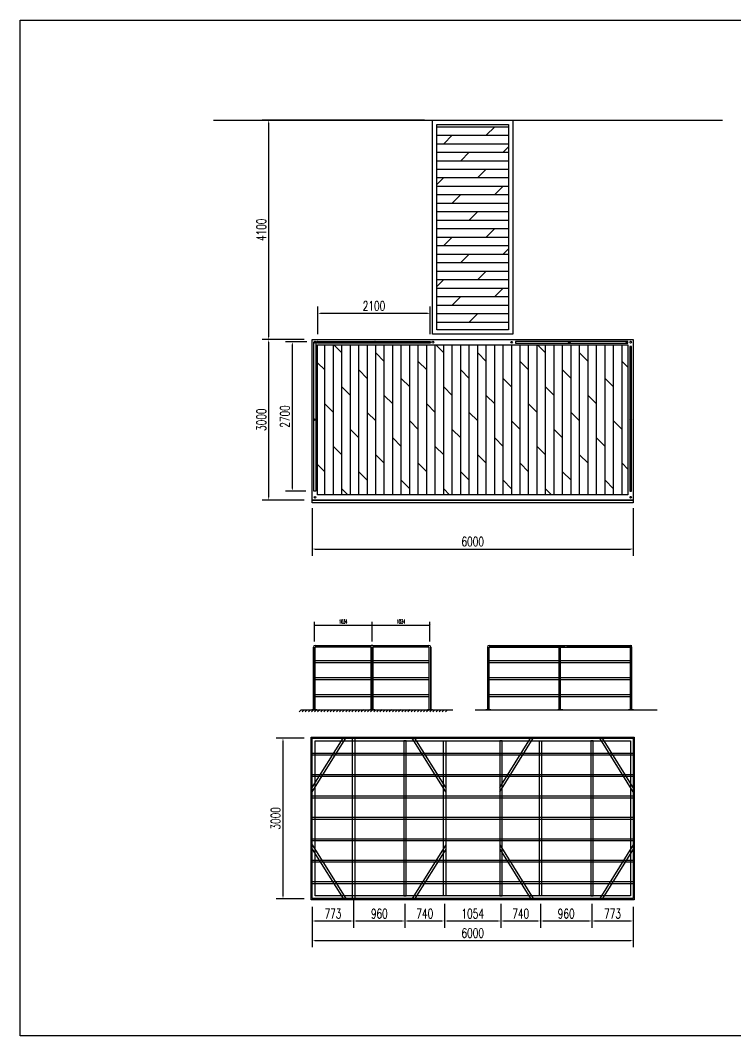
# Model space of a CAD drawing. Header units: millimetres. Extents: x 482615 to 507043, y 486319 to 505296.
# Drawn here: x 482615 to 495992, y 486319 to 505296 of the extents above; entities that cross this region are included whole.
import ezdxf

# ---------------------------------------------------------------- set-up
doc = ezdxf.new("R2010")
doc.units = ezdxf.units.MM
doc.header["$LTSCALE"] = 1000
for name, color, linetype in [('PUB_DIM', 3, 'Continuous'), ('W-_ANTICOLLISION防撞措施', 6, 'Continuous'), ('W-PLASTIC_RAILINGS塑木栏杆', 6, 'Continuous'), ('W-REVETMENT驳岸', 251, 'Continuous'), ('W-STEEL_FRAME钢架', 3, 'Continuous'), ('W-STEEL_KEEL钢龙骨', 5, 'Continuous'), ('W-WOOD_FLOOR木地板', 30, 'Continuous')]:
    doc.layers.add(name, color=color, linetype=linetype)
doc.styles.add('_TCH_DIM_T3', font='SIMPLEX.shx', dxfattribs={"width": 0.494118, "bigfont": 'GBCBIG.shx'})
doc.styles.add('STANDARD_T3', font='simplex.shx', dxfattribs={"width": 0.7, "bigfont": 'hztxt.shx'})
doc.dimstyles.new('_TCH_ARCH&&25', dxfattribs={"dimtxt": 74.375, "dimasz": 25, "dimexe": 62.5, "dimexo": 75, "dimgap": 31.5625, "dimtad": 1, "dimdec": 0, "dimzin": 0, "dimdsep": 46, "dimtxsty": '_TCH_DIM_T3', "dimblk": 'ARCHTICK', "dimcen": 0.09, "dimclrt": 7, "dimazin": 2, "dimtfac": 1, "dimtdec": 0, "dimtix": 1, "dimtmove": 2, "dimatfit": 3, "dimfxl": 25, "dimtolj": 1, "dimtzin": 0, "dimarcsym": 0})
doc.dimstyles.new('W&&50', dxfattribs={"dimtxt": 175, "dimasz": 50, "dimexe": 125, "dimexo": 150, "dimgap": 50, "dimtad": 1, "dimdec": 0, "dimzin": 0, "dimdsep": 46, "dimtxsty": 'STANDARD_T3', "dimcen": 0.09, "dimclrd": 1, "dimclre": 1, "dimclrt": 7, "dimazin": 2, "dimtfac": 1, "dimtdec": 0, "dimtix": 1, "dimtmove": 2, "dimatfit": 3, "dimfxl": 100, "dimtolj": 1, "dimtzin": 0, "dimarcsym": 0})

# ---------------------------------------------------------------- blocks, each defined once
blk = doc.blocks.new('*D12')
at = {"layer": 'Defpoints', "color": 0, "transparency": 16777216}
for p in [(488075, 491880), (487527, 488880), (488075, 488880)]:
    blk.add_point(p, dxfattribs=at)
at = {"layer": 'W-STEEL_FRAME钢架', "color": 1, "lineweight": -2, "transparency": 16777216}
for p, q in [((487925, 491880), (487402, 491880)), ((487527, 491830), (487527, 488930)), ((487925, 488880), (487402, 488880))]:
    blk.add_line(p, q, dxfattribs=at)
at = {"layer": 'W-STEEL_FRAME钢架', "color": 1, "transparency": 16777216}
for points in [[(487518, 491830), (487535, 491830), (487527, 491880)], [(487518, 488930), (487535, 488930), (487527, 488880)]]:
    blk.add_solid(points, dxfattribs=at)
at = {"layer": 'W-STEEL_FRAME钢架', "color": 7, "transparency": 16777216, "insert": (487389, 490380), "char_height": 175, "attachment_point": 5, "rotation": 90, "style": 'STANDARD_T3'}
blk.add_mtext('\\A1;3000', dxfattribs=at)
blk = doc.blocks.new('*D13')
at = {"layer": 'Defpoints', "color": 0, "transparency": 16777216}
for p in [(488075, 488880), (494075, 488880), (494075, 488099)]:
    blk.add_point(p, dxfattribs=at)
at = {"layer": 'W-STEEL_FRAME钢架', "color": 1, "lineweight": -2, "transparency": 16777216}
for p, q in [((488075, 488730), (488075, 487974)), ((494075, 488730), (494075, 487974)), ((488125, 488099), (494025, 488099))]:
    blk.add_line(p, q, dxfattribs=at)
at = {"layer": 'W-STEEL_FRAME钢架', "color": 1, "transparency": 16777216}
for points in [[(488125, 488108), (488125, 488091), (488075, 488099)], [(494025, 488108), (494025, 488091), (494075, 488099)]]:
    blk.add_solid(points, dxfattribs=at)
at = {"layer": 'W-STEEL_FRAME钢架', "color": 7, "transparency": 16777216, "insert": (491075, 488237), "char_height": 175, "attachment_point": 5, "style": 'STANDARD_T3'}
blk.add_mtext('\\A1;6000', dxfattribs=at)
blk = doc.blocks.new('*D14')
at = {"layer": 'Defpoints', "color": 0, "transparency": 16777216}
for p in [(488075, 488880), (488848, 489008), (488848, 488463)]:
    blk.add_point(p, dxfattribs=at)
at = {"layer": 'W-STEEL_FRAME钢架', "color": 1, "lineweight": -2, "transparency": 16777216}
for p, q in [((488848, 488858), (488848, 488338)), ((488075, 488730), (488075, 488338)), ((488125, 488463), (488798, 488463))]:
    blk.add_line(p, q, dxfattribs=at)
at = {"layer": 'W-STEEL_FRAME钢架', "color": 1, "transparency": 16777216}
for points in [[(488125, 488471), (488125, 488455), (488075, 488463)], [(488798, 488471), (488798, 488455), (488848, 488463)]]:
    blk.add_solid(points, dxfattribs=at)
at = {"layer": 'W-STEEL_FRAME钢架', "color": 7, "transparency": 16777216, "insert": (488462, 488600), "char_height": 175, "attachment_point": 5, "style": 'STANDARD_T3'}
blk.add_mtext('\\A1;773', dxfattribs=at)
blk = doc.blocks.new('*D15')
at = {"layer": 'Defpoints', "color": 0, "transparency": 16777216}
for p in [(488848, 489008), (489808, 488933), (489808, 488463)]:
    blk.add_point(p, dxfattribs=at)
at = {"layer": 'W-STEEL_FRAME钢架', "color": 1, "lineweight": -2, "transparency": 16777216}
for p, q in [((488848, 488858), (488848, 488338)), ((489808, 488783), (489808, 488338)), ((488898, 488463), (489758, 488463))]:
    blk.add_line(p, q, dxfattribs=at)
at = {"layer": 'W-STEEL_FRAME钢架', "color": 1, "transparency": 16777216}
for points in [[(488898, 488471), (488898, 488455), (488848, 488463)], [(489758, 488471), (489758, 488455), (489808, 488463)]]:
    blk.add_solid(points, dxfattribs=at)
at = {"layer": 'W-STEEL_FRAME钢架', "color": 7, "transparency": 16777216, "insert": (489328, 488600), "char_height": 175, "attachment_point": 5, "style": 'STANDARD_T3'}
blk.add_mtext('\\A1;960', dxfattribs=at)
blk = doc.blocks.new('*D16')
at = {"layer": 'Defpoints', "color": 0, "transparency": 16777216}
for p in [(489808, 488933), (490548, 488933), (490548, 488463)]:
    blk.add_point(p, dxfattribs=at)
at = {"layer": 'W-STEEL_FRAME钢架', "color": 1, "lineweight": -2, "transparency": 16777216}
for p, q in [((489808, 488783), (489808, 488338)), ((490548, 488783), (490548, 488338)), ((489858, 488463), (490498, 488463))]:
    blk.add_line(p, q, dxfattribs=at)
at = {"layer": 'W-STEEL_FRAME钢架', "color": 1, "transparency": 16777216}
for points in [[(489858, 488471), (489858, 488455), (489808, 488463)], [(490498, 488471), (490498, 488455), (490548, 488463)]]:
    blk.add_solid(points, dxfattribs=at)
at = {"layer": 'W-STEEL_FRAME钢架', "color": 7, "transparency": 16777216, "insert": (490178, 488600), "char_height": 175, "attachment_point": 5, "style": 'STANDARD_T3'}
blk.add_mtext('\\A1;740', dxfattribs=at)
blk = doc.blocks.new('*D17')
at = {"layer": 'Defpoints', "color": 0, "transparency": 16777216}
for p in [(490548, 488933), (491602, 488933), (491602, 488463)]:
    blk.add_point(p, dxfattribs=at)
at = {"layer": 'W-STEEL_FRAME钢架', "color": 1, "lineweight": -2, "transparency": 16777216}
for p, q in [((490548, 488783), (490548, 488338)), ((491602, 488783), (491602, 488338)), ((490598, 488463), (491552, 488463))]:
    blk.add_line(p, q, dxfattribs=at)
at = {"layer": 'W-STEEL_FRAME钢架', "color": 1, "transparency": 16777216}
for points in [[(490598, 488471), (490598, 488455), (490548, 488463)], [(491552, 488471), (491552, 488455), (491602, 488463)]]:
    blk.add_solid(points, dxfattribs=at)
at = {"layer": 'W-STEEL_FRAME钢架', "color": 7, "transparency": 16777216, "insert": (491075, 488600), "char_height": 175, "attachment_point": 5, "style": 'STANDARD_T3'}
blk.add_mtext('\\A1;1054', dxfattribs=at)
blk = doc.blocks.new('*D18')
at = {"layer": 'Defpoints', "color": 0, "transparency": 16777216}
for p in [(491602, 488933), (492342, 488933), (492342, 488463)]:
    blk.add_point(p, dxfattribs=at)
at = {"layer": 'W-STEEL_FRAME钢架', "color": 1, "lineweight": -2, "transparency": 16777216}
for p, q in [((491602, 488783), (491602, 488338)), ((492342, 488783), (492342, 488338)), ((491652, 488463), (492292, 488463))]:
    blk.add_line(p, q, dxfattribs=at)
at = {"layer": 'W-STEEL_FRAME钢架', "color": 1, "transparency": 16777216}
for points in [[(491652, 488471), (491652, 488455), (491602, 488463)], [(492292, 488471), (492292, 488455), (492342, 488463)]]:
    blk.add_solid(points, dxfattribs=at)
at = {"layer": 'W-STEEL_FRAME钢架', "color": 7, "transparency": 16777216, "insert": (491972, 488600), "char_height": 175, "attachment_point": 5, "style": 'STANDARD_T3'}
blk.add_mtext('\\A1;740', dxfattribs=at)
blk = doc.blocks.new('*D19')
at = {"layer": 'Defpoints', "color": 0, "transparency": 16777216}
for p in [(492342, 488933), (493302, 488933), (493302, 488463)]:
    blk.add_point(p, dxfattribs=at)
at = {"layer": 'W-STEEL_FRAME钢架', "color": 1, "lineweight": -2, "transparency": 16777216}
for p, q in [((492342, 488783), (492342, 488338)), ((493302, 488783), (493302, 488338)), ((492392, 488463), (493252, 488463))]:
    blk.add_line(p, q, dxfattribs=at)
at = {"layer": 'W-STEEL_FRAME钢架', "color": 1, "transparency": 16777216}
for points in [[(492392, 488471), (492392, 488455), (492342, 488463)], [(493252, 488471), (493252, 488455), (493302, 488463)]]:
    blk.add_solid(points, dxfattribs=at)
at = {"layer": 'W-STEEL_FRAME钢架', "color": 7, "transparency": 16777216, "insert": (492822, 488600), "char_height": 175, "attachment_point": 5, "style": 'STANDARD_T3'}
blk.add_mtext('\\A1;960', dxfattribs=at)
blk = doc.blocks.new('*D20')
at = {"layer": 'Defpoints', "color": 0, "transparency": 16777216}
for p in [(493302, 488933), (494075, 488880), (494075, 488463)]:
    blk.add_point(p, dxfattribs=at)
at = {"layer": 'W-STEEL_FRAME钢架', "color": 1, "lineweight": -2, "transparency": 16777216}
for p, q in [((493302, 488783), (493302, 488338)), ((494075, 488730), (494075, 488338)), ((493352, 488463), (494025, 488463))]:
    blk.add_line(p, q, dxfattribs=at)
at = {"layer": 'W-STEEL_FRAME钢架', "color": 1, "transparency": 16777216}
for points in [[(493352, 488471), (493352, 488455), (493302, 488463)], [(494025, 488471), (494025, 488455), (494075, 488463)]]:
    blk.add_solid(points, dxfattribs=at)
at = {"layer": 'W-STEEL_FRAME钢架', "color": 7, "transparency": 16777216, "insert": (493689, 488600), "char_height": 175, "attachment_point": 5, "style": 'STANDARD_T3'}
blk.add_mtext('\\A1;773', dxfattribs=at)
blk = doc.blocks.new('*D29')
at = {"layer": 'Defpoints', "color": 0, "transparency": 16777216}
for p in [(487260, 499331), (488075, 499331), (488075, 496331)]:
    blk.add_point(p, dxfattribs=at)
at = {"layer": 'PUB_DIM', "color": 1, "lineweight": -2, "transparency": 16777216}
for p, q in [((487925, 499331), (487135, 499331)), ((487260, 496381), (487260, 499281)), ((487925, 496331), (487135, 496331))]:
    blk.add_line(p, q, dxfattribs=at)
at = {"layer": 'PUB_DIM', "color": 1, "transparency": 16777216}
for points in [[(487251, 499281), (487268, 499281), (487260, 499331)], [(487251, 496381), (487268, 496381), (487260, 496331)]]:
    blk.add_solid(points, dxfattribs=at)
at = {"layer": 'PUB_DIM', "color": 7, "transparency": 16777216, "insert": (487122, 497831), "char_height": 175, "attachment_point": 5, "rotation": 90, "style": 'STANDARD_T3'}
blk.add_mtext('\\A1;3000', dxfattribs=at)
blk = doc.blocks.new('*D30')
at = {"layer": 'Defpoints', "color": 0, "transparency": 16777216}
for p in [(487260, 503431), (490325, 503431), (488075, 499331)]:
    blk.add_point(p, dxfattribs=at)
at = {"layer": 'PUB_DIM', "color": 1, "lineweight": -2, "transparency": 16777216}
for p, q in [((490175, 503431), (487135, 503431)), ((487260, 499381), (487260, 503381)), ((487925, 499331), (487135, 499331))]:
    blk.add_line(p, q, dxfattribs=at)
at = {"layer": 'PUB_DIM', "color": 1, "transparency": 16777216}
for points in [[(487251, 503381), (487268, 503381), (487260, 503431)], [(487251, 499381), (487268, 499381), (487260, 499331)]]:
    blk.add_solid(points, dxfattribs=at)
at = {"layer": 'PUB_DIM', "color": 7, "transparency": 16777216, "insert": (487122, 501381), "char_height": 175, "attachment_point": 5, "rotation": 90, "style": 'STANDARD_T3'}
blk.add_mtext('\\A1;4100', dxfattribs=at)
blk = doc.blocks.new('*D31')
at = {"layer": 'Defpoints', "color": 0, "transparency": 16777216}
for p in [(488075, 496331), (494075, 496331), (494075, 495415)]:
    blk.add_point(p, dxfattribs=at)
at = {"layer": 'PUB_DIM', "color": 1, "lineweight": -2, "transparency": 16777216}
for p, q in [((488075, 496181), (488075, 495290)), ((494075, 496181), (494075, 495290)), ((488125, 495415), (494025, 495415))]:
    blk.add_line(p, q, dxfattribs=at)
at = {"layer": 'PUB_DIM', "color": 1, "transparency": 16777216}
for points in [[(488125, 495424), (488125, 495407), (488075, 495415)], [(494025, 495424), (494025, 495407), (494075, 495415)]]:
    blk.add_solid(points, dxfattribs=at)
at = {"layer": 'PUB_DIM', "color": 7, "transparency": 16777216, "insert": (491075, 495553), "char_height": 175, "attachment_point": 5, "style": 'STANDARD_T3'}
blk.add_mtext('\\A1;6000', dxfattribs=at)
blk = doc.blocks.new('*D33')
at = {"layer": 'Defpoints', "color": 0, "transparency": 16777216}
for p in [(490278, 499820), (488178, 499279), (490278, 499279)]:
    blk.add_point(p, dxfattribs=at)
at = {"layer": 'PUB_DIM', "color": 1, "lineweight": -2, "transparency": 16777216}
for p, q in [((488178, 499429), (488178, 499945)), ((490278, 499429), (490278, 499945)), ((488228, 499820), (490228, 499820))]:
    blk.add_line(p, q, dxfattribs=at)
at = {"layer": 'PUB_DIM', "color": 1, "transparency": 16777216}
for points in [[(488228, 499829), (488228, 499812), (488178, 499820)], [(490228, 499829), (490228, 499812), (490278, 499820)]]:
    blk.add_solid(points, dxfattribs=at)
at = {"layer": 'PUB_DIM', "color": 7, "transparency": 16777216, "insert": (489228, 499958), "char_height": 175, "attachment_point": 5, "style": 'STANDARD_T3'}
blk.add_mtext('\\A1;2100', dxfattribs=at)
blk = doc.blocks.new('*D34')
at = {"layer": 'Defpoints', "color": 0, "transparency": 16777216}
for p in [(488122, 499286), (487701, 496499), (488106, 496499)]:
    blk.add_point(p, dxfattribs=at)
at = {"layer": 'PUB_DIM', "color": 1, "lineweight": -2, "transparency": 16777216}
for p, q in [((487972, 499286), (487576, 499286)), ((487701, 499236), (487701, 496549)), ((487956, 496499), (487576, 496499))]:
    blk.add_line(p, q, dxfattribs=at)
at = {"layer": 'PUB_DIM', "color": 1, "transparency": 16777216}
for points in [[(487693, 499236), (487709, 499236), (487701, 499286)], [(487693, 496549), (487709, 496549), (487701, 496499)]]:
    blk.add_solid(points, dxfattribs=at)
at = {"layer": 'PUB_DIM', "color": 7, "transparency": 16777216, "insert": (487564, 497892), "char_height": 175, "attachment_point": 5, "rotation": 90, "style": 'STANDARD_T3'}
blk.add_mtext('\\A1;2700', dxfattribs=at)
blk = doc.blocks.new('*U37')
at = {"layer": 'W-STEEL_KEEL钢龙骨'}
blk.add_lwpolyline([(-3000, 20), (3000, 20), (3000, -20), (-3000, -20)], close=True, dxfattribs=at)
blk = doc.blocks.new('*U38')
at = {"layer": 'W-STEEL_KEEL钢龙骨', "color": 0, "linetype": 'ByBlock', "lineweight": -2, "transparency": 16777216}
for p in [(0, 2400), (0, 2000), (0, 1600), (0, 1200), (0, 800), (0, 400), (0, 0)]:
    blk.add_blockref('*U37', p, dxfattribs=at)
blk = doc.blocks.new('*U114')
blk.add_circle((0, 0), 16.7)
blk = doc.blocks.new('*U115')
at = {"color": 0, "linetype": 'ByBlock', "lineweight": -2, "transparency": 16777216}
for p in [(0, 0), (1080, 0), (2160, 0)]:
    blk.add_blockref('*U114', p, dxfattribs=at)
blk = doc.blocks.new('*U118')
blk.add_lwpolyline([(19, 19), (-19, -19)])
blk = doc.blocks.new('*U119')
at = {"color": 0, "linetype": 'ByBlock', "lineweight": -2, "transparency": 16777216}
for p in [(0, 0), (58, 0), (116, 0), (175, 0), (233, 0), (291, 0), (349, 0), (408, 0), (466, 0), (524, 0), (582, 0), (640, 0), (699, 0), (757, 0), (815, 0), (873, 0), (932, 0), (990, 0), (1048, 0), (1106, 0), (1165, 0), (1223, 0), (1281, 0), (1339, 0), (1397, 0), (1456, 0), (1514, 0), (1572, 0), (1630, 0), (1689, 0), (1747, 0), (1805, 0), (1863, 0), (1921, 0), (1980, 0), (2038, 0), (2096, 0), (2154, 0), (2213, 0), (2271, 0), (2329, 0), (2387, 0), (2445, 0), (2504, 0), (2562, 0), (2620, 0), (2678, 0), (2737, 0)]:
    blk.add_blockref('*U118', p, dxfattribs=at)
blk = doc.blocks.new('_ArchTick')
at = {"color": 0, "linetype": 'ByBlock', "const_width": 0.4}
blk.add_lwpolyline([(-0.5, -0.5), (0.5, 0.5)], dxfattribs=at)
blk = doc.blocks.new('*D124')
at = {"layer": 'Defpoints', "color": 0, "transparency": 16777216}
for p in [(489193, 493989), (488113, 493612), (489193, 493612)]:
    blk.add_point(p, dxfattribs=at)
at = {"layer": 'PUB_DIM', "color": 0, "lineweight": -2, "transparency": 16777216}
for p, q in [((488113, 493687), (488113, 494052)), ((488113, 493989), (489193, 493989)), ((489193, 493687), (489193, 494052))]:
    blk.add_line(p, q, dxfattribs=at)
at = {"layer": 'PUB_DIM', "color": 0, "lineweight": -2, "transparency": 16777216, "xscale": 25, "yscale": 25, "zscale": 25, "rotation": 180}
blk.add_blockref('_ArchTick', (488113, 493989), dxfattribs=at)
at = {"layer": 'PUB_DIM', "color": 0, "lineweight": -2, "transparency": 16777216, "xscale": 25, "yscale": 25, "zscale": 25}
blk.add_blockref('_ArchTick', (489193, 493989), dxfattribs=at)
at = {"layer": 'PUB_DIM', "color": 7, "transparency": 16777216, "insert": (488653, 494058), "char_height": 74.38, "attachment_point": 5, "style": '_TCH_DIM_T3'}
blk.add_mtext('\\A1;{\\W0.5;1034}', dxfattribs=at)
blk = doc.blocks.new('*D125')
at = {"layer": 'Defpoints', "color": 0, "transparency": 16777216}
for p in [(490273, 493989), (489193, 493612), (490273, 493612)]:
    blk.add_point(p, dxfattribs=at)
at = {"layer": 'PUB_DIM', "color": 0, "lineweight": -2, "transparency": 16777216}
for p, q in [((489193, 493687), (489193, 494052)), ((489193, 493989), (490273, 493989)), ((490273, 493687), (490273, 494052))]:
    blk.add_line(p, q, dxfattribs=at)
at = {"layer": 'PUB_DIM', "color": 0, "lineweight": -2, "transparency": 16777216, "xscale": 25, "yscale": 25, "zscale": 25, "rotation": 180}
blk.add_blockref('_ArchTick', (489193, 493989), dxfattribs=at)
at = {"layer": 'PUB_DIM', "color": 0, "lineweight": -2, "transparency": 16777216, "xscale": 25, "yscale": 25, "zscale": 25}
blk.add_blockref('_ArchTick', (490273, 493989), dxfattribs=at)
at = {"layer": 'PUB_DIM', "color": 7, "transparency": 16777216, "insert": (489733, 494058), "char_height": 74.4, "attachment_point": 5, "style": '_TCH_DIM_T3'}
blk.add_mtext('\\A1;1034', dxfattribs=at)

msp = doc.modelspace()

# ---------------------------------------------------------------- hatches: boundary and pattern name
at = {"layer": 'W-WOOD_FLOOR木地板'}
h = msp.add_hatch(dxfattribs=at)
h.set_pattern_fill('DOLMIT', color=256, scale=200)
h.set_pattern_definition([(0, (0, 2932.78), (0, 158.748412), []), (45, (0, 2932.8), (-317.4966, 317.4966), [224.50425, -449.008])])
h.paths.add_polyline_path([(490405, 503350.5), (491745, 503350.5), (491745, 499510.5), (490405, 499510.5)])
h = msp.add_hatch(dxfattribs=at)
h.set_pattern_fill('DOLMIT', color=256, scale=200, angle=90)
h.set_pattern_definition([(90, (0, 2832.78), (-158.748412, 1e-14), []), (135, (0, 2832.8), (-317.4966, -317.4966), [224.50425, -449.008])])
h.paths.add_polyline_path([(488175, 499230.5), (493975, 499230.5), (493975, 496430.5), (488175, 496430.5)])

# ---------------------------------------------------------------- linework, layer by layer
for p, q in [((489176.6, 493612.3), (490256.6, 493612.3)), ((489176.6, 493612.3), (490256.6, 493612.3)), ((490256.6, 493580.3), (490256.6, 492412.3)), ((490288.6, 493580.3), (490288.6, 492412.3)), ((490288.6, 492412.3), (490288.6, 493580.3)), ((491349.3, 493580.3), (491349.3, 492412.3)), ((491381.3, 492412.3), (491381.3, 493580.3)), ((494017.3, 493580.3), (494017.3, 492412.3)), ((494049.3, 492412.3), (494049.3, 493580.3)), ((490256.6, 492412.3), (490288.6, 492412.3)), ((491349.3, 492412.3), (491381.3, 492412.3)), ((494016.2, 492414.7), (494048.2, 492414.7))]:
    msp.add_line(p, q)
for points in [[(488128.6, 493612.3), (489208.6, 493612.3)], [(488285.4, 493612.3), (489176.6, 493612.3), (489208.6, 493612.3)], [(489208.6, 493612.3), (489176.6, 493612.3)], [(489208.6, 493612.3), (489176.6, 493612.3)], [(491381.3, 493612.3), (494049.3, 493612.3)], [(488096.6, 492412.3), (488096.6, 493580.3)], [(488096.6, 493580.3), (488096.6, 492412.3), (488128.6, 492412.3), (488128.6, 493580.3)], [(489176.6, 493580.3), (488128.6, 493580.3)], [(489176.6, 492412.3), (489176.6, 493580.3)], [(489176.6, 493580.3), (489176.6, 492412.3), (489208.6, 492412.3), (489208.6, 493580.3)], [(489176.6, 493580.3), (489176.6, 492412.3), (489208.6, 492412.3), (489208.6, 493580.3)], [(490256.6, 493580.3), (489208.6, 493580.3)], [(489208.6, 493580.3), (489208.6, 492412.3)], [(492799.3, 493580.3), (491381.3, 493580.3)], [(491381.3, 493580.3), (494017.3, 493580.3)], [(494049.3, 493580.3), (492831.3, 493580.3)], [(488096.6, 493328.2), (488096.6, 493328.2), (488096.6, 493296.2)], [(489176.6, 493328.2), (488128.6, 493328.2)], [(488128.6, 493296.2), (489176.6, 493296.2)], [(489176.6, 493328.2), (489176.6, 493328.2), (489176.6, 493296.2)], [(489208.6, 493296.2), (489208.6, 493328.2)], [(490256.6, 493328.2), (489208.6, 493328.2)], [(489208.6, 493296.2), (490256.6, 493296.2)], [(490288.6, 493296.2), (490288.6, 493328.2)], [(491349.3, 493328.2), (491349.3, 493328.2), (491349.3, 493296.2)], [(494017.3, 493328.2), (491381.3, 493328.2)], [(491381.3, 493296.2), (494017.3, 493296.2)], [(488096.6, 493008.2), (488096.6, 493008.2), (488096.6, 492976.2)], [(489176.6, 493008.2), (488128.6, 493008.2)], [(488128.6, 492976.2), (489176.6, 492976.2)], [(489176.6, 493008.2), (489176.6, 493008.2), (489176.6, 492976.2)], [(489208.6, 492976.2), (489208.6, 493008.2)], [(490256.6, 493008.2), (489208.6, 493008.2)], [(489208.6, 492976.2), (490256.6, 492976.2)], [(490288.6, 492976.2), (490288.6, 493008.2)], [(491349.3, 493008.2), (491349.3, 493008.2), (491349.3, 492976.2)], [(491349.3, 493008.2), (491349.3, 493008.2)], [(494017.3, 493008.2), (491381.3, 493008.2)], [(491381.3, 492976.2), (494017.3, 492976.2)], [(488096.6, 492688.2), (488096.6, 492688.2), (488096.6, 492656.2)], [(489176.6, 492688.2), (488128.6, 492688.2)], [(488128.6, 492656.2), (489176.6, 492656.2)], [(489176.6, 492688.2), (489176.6, 492688.2), (489176.6, 492656.2)], [(489208.6, 492656.2), (489208.6, 492688.2)], [(490256.6, 492688.2), (489208.6, 492688.2)], [(489208.6, 492656.2), (490256.6, 492656.2)], [(490288.6, 492656.2), (490288.6, 492688.2)], [(491349.3, 492688.2), (491349.3, 492688.2), (491349.3, 492656.2)], [(491349.3, 492688.2), (491349.3, 492688.2)], [(494017.3, 492688.2), (491381.3, 492688.2)], [(491381.3, 492656.2), (494017.3, 492656.2)], [(487864.6, 492412.3), (490703.1, 492412.3)], [(491117.3, 492412.3), (494525.1, 492412.3)]]:
    msp.add_lwpolyline(points)
for points in [[(492683.3, 492412.3), (492715.3, 492412.3), (492715.3, 493580.3), (492683.3, 493580.3)], [(488068.3, 492413.2), (488161.9, 492413.2), (488161.9, 492408.2), (488068.3, 492408.2)], [(489148.3, 492412.3), (489241.9, 492412.3), (489241.9, 492407.3), (489148.3, 492407.3)], [(490228.3, 492412.3), (490321.9, 492412.3), (490321.9, 492407.3), (490228.3, 492407.3)], [(491321, 492412.3), (491414.6, 492412.3), (491414.6, 492407.3), (491321, 492407.3)], [(492667.6, 492412.3), (492761.2, 492412.3), (492761.2, 492407.3), (492667.6, 492407.3)], [(493987.9, 492414.7), (494081.5, 492414.7), (494081.5, 492409.7), (493987.9, 492409.7)]]:
    msp.add_lwpolyline(points, close=True)
for centre in [(488125.8, 499282), (491803.2, 499279), (492881, 499279), (493958.9, 499279), (494027.7, 499280.5), (488125.8, 497832), (494027.7, 497830.5), (488125.8, 496382), (494027.7, 496382)]:
    msp.add_circle(centre, 16.7)
for centre, start, end in [((488128.6, 493580.3), 90, 180), ((490256.6, 493580.3), 0, 90), ((491381.3, 493580.3), 90, 180), ((494017.3, 493580.3), 0, 90)]:
    msp.add_arc(centre, 32, start, end)
at = {"layer": 'W-_ANTICOLLISION防撞措施'}
msp.add_lwpolyline([(488075, 496330.5), (494075, 496330.5), (494075, 496280.5), (488075, 496280.5)], close=True, dxfattribs=at)
at = {"layer": 'W-PLASTIC_RAILINGS塑木栏杆'}
for points in [[(488106, 499285.5), (488138, 499285.5), (488138, 496498.9), (488106, 496498.9)], [(488178, 499295), (490278, 499295), (490278, 499263), (488178, 499263)], [(493972.1, 499295), (491872.1, 499295), (491872.1, 499263), (493972.1, 499263)], [(494044.1, 499198.9), (494012.1, 499198.9), (494012.1, 496498.9), (494044.1, 496498.9)]]:
    msp.add_lwpolyline(points, close=True, dxfattribs=at)
at = {"layer": 'W-REVETMENT驳岸'}
msp.add_line((486227.4, 503430.5), (495747.5, 503430.5), dxfattribs=at)
at = {"layer": 'W-STEEL_FRAME钢架'}
for points in [[(490325, 503430.5), (491825, 503430.5), (491825, 499430.5), (490325, 499430.5)], [(490405, 503350.5), (491745, 503350.5), (491745, 499510.5), (490405, 499510.5)], [(488075, 499330.5), (494075, 499330.5), (494075, 496330.5), (488075, 496330.5)], [(488175, 499230.5), (493975, 499230.5), (493975, 496430.5), (488175, 496430.5)], [(488075, 491880.5), (494075, 491880.5), (494075, 488880.5), (488075, 488880.5)], [(488128, 491827.5), (494022, 491827.5), (494022, 488933.5), (488128, 488933.5)]]:
    msp.add_lwpolyline(points, close=True, dxfattribs=at)
at = {"layer": 'W-STEEL_FRAME钢架', "color": 5}
msp.add_lwpolyline([(488055, 491900.5), (494095, 491900.5), (494095, 488860.5), (488055, 488860.5)], close=True, dxfattribs=at)
at = {"layer": 'W-STEEL_FRAME钢架', "color": 6}
for points in [[(488075, 490877.5), (488701.8, 491880.5)], [(488075, 490958.6), (488651.1, 491880.5)], [(490569.5, 490877.5), (489942.8, 491880.5)], [(490569.5, 490958.6), (489993.5, 491880.5)], [(491580.5, 490877.5), (492207.3, 491880.5)], [(491580.5, 490958.6), (492156.6, 491880.5)], [(494075, 490877.5), (493448.3, 491880.5)], [(494075, 490958.6), (493499, 491880.5)], [(488075, 489883.5), (488701.8, 488880.5)], [(488075, 489802.3), (488651.1, 488880.5)], [(490569.5, 489883.5), (489942.8, 488880.5)], [(490569.5, 489802.3), (489993.5, 488880.5)], [(491580.5, 489883.5), (492207.3, 488880.5)], [(491580.5, 489802.3), (492156.6, 488880.5)], [(494075, 489883.5), (493448.3, 488880.5)], [(494075, 489802.3), (493499, 488880.5)]]:
    msp.add_lwpolyline(points, dxfattribs=at)
for points in [[(488826.5, 491880.5), (488869.5, 491880.5), (488869.5, 488880.5), (488826.5, 488880.5)], [(489829.5, 491827.5), (489786.5, 491827.5), (489786.5, 488933.5), (489829.5, 488933.5)], [(490526.5, 491827.5), (490569.5, 491827.5), (490569.5, 488933.5), (490526.5, 488933.5)], [(491623.5, 491827.5), (491580.5, 491827.5), (491580.5, 488933.5), (491623.5, 488933.5)], [(492320.5, 491827.5), (492363.5, 491827.5), (492363.5, 488933.5), (492320.5, 488933.5)], [(493323.5, 491827.5), (493280.5, 491827.5), (493280.5, 488933.5), (493323.5, 488933.5)]]:
    msp.add_lwpolyline(points, close=True, dxfattribs=at)
at = {"layer": 'W-STEEL_KEEL钢龙骨'}
msp.add_lwpolyline([(482615, 505296.3), (507042.5, 505296.3), (507042.5, 486319.3), (482615, 486319.3)], close=True, dxfattribs=at)

# ---------------------------------------------------------------- block references
for name, p in [('*U115', (488169.4, 499282)), ('*U119', (487845.2, 492393.5))]:
    msp.add_blockref(name, p)
msp.add_blockref('*U38', (491075, 489180.5), dxfattribs=at)

# ---------------------------------------------------------------- dimensions: what is measured, and where the dimension line sits
at = {"layer": 'PUB_DIM'}
for base, p1, p2, picture, middle in [((487259.8, 503430.5), (488075, 499330.5), (490325, 503430.5), '*D30', (487122.3, 501380.5)), ((487259.8, 499330.5), (488075, 496330.5), (488075, 499330.5), '*D29', (487122.3, 497830.5))]:
    dim = msp.add_linear_dim(base=base, p1=p1, p2=p2, angle=90, dimstyle='W&&50', dxfattribs=at)
    dim.commit()
    dim.dimension.update_dxf_attribs({"geometry": picture, "text_midpoint": middle})
for base, p1, p2, picture, middle in [((490278, 499820.2), (488178, 499279), (490278, 499279), '*D33', (489228, 499957.7)), ((494075, 495415.3), (488075, 496330.5), (494075, 496330.5), '*D31', (491075, 495552.8))]:
    dim = msp.add_linear_dim(base=base, p1=p1, p2=p2, dimstyle='W&&50', dxfattribs=at)
    dim.commit()
    dim.dimension.update_dxf_attribs({"geometry": picture, "text_midpoint": middle})
dim = msp.add_linear_dim(base=(487701.1, 496498.9), p1=(488122, 499285.5), p2=(488106, 496498.9), angle=90, text='2700', dimstyle='W&&50', dxfattribs=at)
dim.commit()
dim.dimension.update_dxf_attribs({"geometry": '*D34', "text_midpoint": (487563.6, 497892.2)})
for p1, p2, text, picture, middle in [((488112.6, 493612.3), (489192.6, 493612.3), '{\\W0.5;1034}', '*D124', (488652.6, 494057.9)), ((489192.6, 493612.3), (490272.6, 493612.3), '1034', '*D125', (489732.6, 494057.9))]:
    dim = msp.add_aligned_dim(p1=p1, p2=p2, distance=376.9, text=text, dimstyle='_TCH_ARCH&&25', dxfattribs=at)
    dim.commit()
    dim.dimension.update_dxf_attribs({"geometry": picture, "text_midpoint": middle})
at = {"layer": 'W-STEEL_FRAME钢架'}
dim = msp.add_linear_dim(base=(487526.8, 488880.5), p1=(488075, 491880.5), p2=(488075, 488880.5), angle=90, dimstyle='W&&50', dxfattribs=at)
dim.commit()
dim.dimension.update_dxf_attribs({"geometry": '*D12', "text_midpoint": (487389.3, 490380.5)})
for base, p1, p2, picture, middle in [((488848, 488462.9), (488075, 488880.5), (488848, 489008.5), '*D14', (488461.5, 488600.4)), ((494075, 488099.4), (488075, 488880.5), (494075, 488880.5), '*D13', (491075, 488236.9)), ((489808, 488462.9), (488848, 489008.5), (489808, 488933.5), '*D15', (489328, 488600.4)), ((490548, 488462.9), (489808, 488933.5), (490548, 488933.5), '*D16', (490178, 488600.4)), ((491602, 488462.9), (490548, 488933.5), (491602, 488933.5), '*D17', (491075, 488600.4)), ((492342, 488462.9), (491602, 488933.5), (492342, 488933.5), '*D18', (491972, 488600.4)), ((493302, 488462.9), (492342, 488933.5), (493302, 488933.5), '*D19', (492822, 488600.4)), ((494075, 488462.9), (493302, 488933.5), (494075, 488880.5), '*D20', (493688.5, 488600.4))]:
    dim = msp.add_linear_dim(base=base, p1=p1, p2=p2, dimstyle='W&&50', dxfattribs=at)
    dim.commit()
    dim.dimension.update_dxf_attribs({"geometry": picture, "text_midpoint": middle})

doc.saveas('drawing.dxf')
